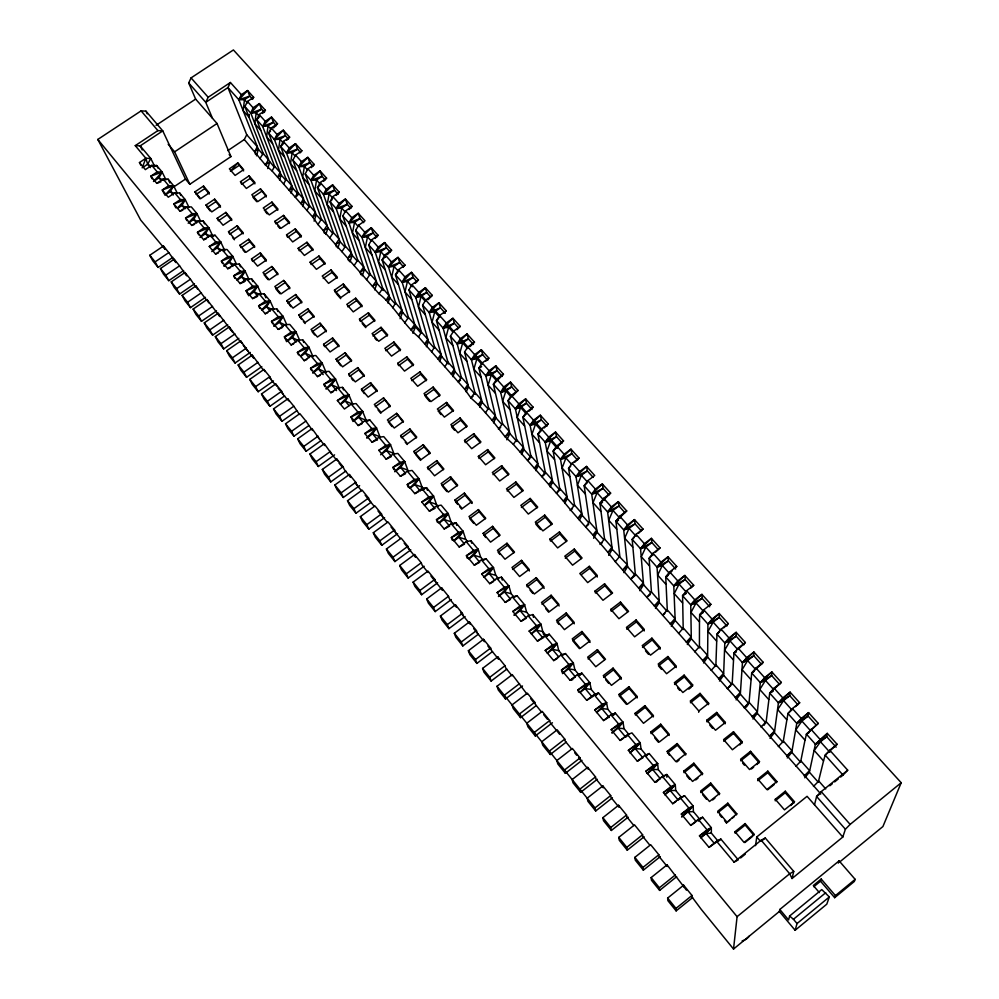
<?xml version="1.0" encoding="UTF-8"?>
<svg xmlns="http://www.w3.org/2000/svg" width="999" height="999" viewBox="0 0 999 999"><rect width="100%" height="100%" fill="white"/><g stroke="black" fill="none" stroke-linecap="round" stroke-linejoin="round"><path stroke-width="1.5" d="M767.781 772.726L767.806 771.141L757.841 779.12L757.854 780.681L767.781 772.726L776.485 782.704L776.872 781.555L767.806 771.141M728.283 623.588L721.116 629.158L716.957 634.153L715.846 666.433L707.604 657.117L707.929 624.075L712.05 619.068L719.205 613.523L728.283 623.588L723.751 627.822M699.475 621.915L699.662 614.822L703.746 609.815L710.876 604.295L701.922 594.368L694.804 599.85L690.746 604.87L691.296 638.686L699.425 647.876L699.475 621.915L691.008 612.424L696.003 603.009L702.072 598.326L701.922 594.368L690.746 604.87L682.579 595.741L686.6 590.721L693.706 585.264L684.864 575.449L677.784 580.894L673.788 585.913L675.187 620.466L683.216 629.545L682.579 595.741L685.926 592.594M775.299 799.275L775.249 800.786L785.239 792.756L785.301 791.22L775.299 799.275L784.465 809.864L794.492 801.76L785.301 791.22M644.942 705.656L653.371 715.571L653.334 716.882L645.242 707.367L644.942 705.656L635.089 713.336L635.414 715.034L645.242 707.367M660.202 647.664L660.139 649.125L652.185 639.984L651.897 638.136L642.22 645.604L650.499 655.157L660.202 647.664L651.897 638.136M730.769 685.639L727.235 688.648L732.205 683.241L733.94 653.146L738.161 648.164L745.366 642.532L736.163 632.342L728.983 637.936L724.799 642.931L723.613 675.212L731.942 684.64M747.589 704.67L744.043 707.717L749.075 702.297L751.698 672.989L755.993 668.019L763.224 662.349L753.908 652.01L746.69 657.667L742.444 662.637L740.334 694.118L736.088 699.899M692.632 684.877L692.482 686.263L684.327 676.897L684.128 675.112L674.362 682.717L682.854 692.519L692.632 684.877L684.128 675.112M677.147 743.556L685.789 753.733L685.651 754.944L677.372 745.192L677.147 743.556L667.207 751.385L669.293 755.169M692.594 897.577L676.136 910.888L667.856 900.611L667.644 898.076L683.628 885.189L691.995 895.466L692.02 897.002L701.236 909.34L733.528 949.05L737.087 916.682L789.685 873.75L793.743 871.415L765.284 838.011L761.163 840.209L734.04 862.137L716.595 841.258L709.003 847.364L699.462 835.888L707.042 829.819L711.325 827.671L702.584 817.232L698.276 819.342L690.721 825.386L681.318 814.073L688.86 808.066L693.169 806.006L684.552 795.716L680.219 797.726L672.689 803.708L663.411 792.557L670.916 786.6L675.274 784.64L666.77 774.487L662.399 776.41L654.907 782.329L645.766 771.328L653.234 765.434L657.617 763.561L649.225 753.546L644.83 755.381L637.374 761.238L628.346 750.386L635.789 744.567L640.197 742.769L641.033 749.013L646.765 755.856M752.934 718.993L757.267 713.261L760.314 682.617L764.635 677.659L771.877 671.94L781.33 682.417L774.063 688.161L769.705 693.106L766.171 721.615L764.135 725.212M249.325 114.41L249.001 117.17L263.174 153.309L274.463 167.47M698.663 712.287L698.825 710.976L708.653 703.259L700.037 693.368L690.234 701.048L698.825 710.976M755.569 845.654L756.743 836.975L807.067 796.315L842.794 837.037L792.032 878.521L789.685 873.75L761.163 840.209M708.653 703.259L708.453 704.595L700.199 695.117L700.037 693.368M799.675 702.759L792.382 708.566L787.949 713.498L783.079 742.432L774.412 732.642L778.433 702.859L782.829 697.914L790.097 692.145L799.675 702.759L795.404 706.668M693.806 763.174L702.559 773.476L702.384 774.65L693.993 764.759L693.806 763.174L683.828 771.078L684.028 772.652L693.993 764.759M716.658 712.437L725.374 722.452L725.137 723.751L716.77 714.148L716.658 712.437L706.817 720.192L706.955 721.877L716.77 714.148M805.007 740.159L800.561 762.2L791.782 752.284L796.79 723.388L801.26 718.456L808.566 712.624L818.268 723.388L806.443 734.165L805.007 740.159L795.841 729.894L801.885 721.041L808.116 716.071L808.566 712.624L796.79 723.388L787.949 713.498L792.207 709.602M719.555 793.481L719.33 794.605L710.826 784.59L710.689 783.041L700.661 791.033L709.502 801.498L719.555 793.481L710.689 783.041M733.528 949.05L779.357 911.463L779.807 909.477L839.098 860.863L855.156 879.345L854.295 881.493L834.664 897.676L820.529 881.193L821.203 879.033L835.426 895.604L834.664 897.676M739.834 744.892L742.319 741.895L733.491 731.755L723.601 739.585L732.417 749.762L742.319 741.895M823.526 760.913L818.268 782.217L809.39 772.177L815.409 744.193L827.297 733.391L837.125 744.305L825.186 755.132L823.526 760.913L814.235 750.499L820.466 741.758L826.722 736.738L827.297 733.391L815.409 744.193L806.443 734.165L818.268 723.388M724.525 820.629L726.435 822.901L736.775 813.748L727.796 803.171L717.719 811.238L726.685 821.852M792.032 878.521L793.743 871.415M814.51 804.794L816.595 796.49L821.203 791.633L847.701 770.192L829.769 750.224L837.125 744.305M779.357 911.463L795.117 930.281L826.785 904.17L829.332 896.952L821.765 889.585L789.61 916.008L788.586 919.954L779.807 909.477M736.775 813.748L736.488 814.809L727.884 804.67L727.796 803.171M756.942 764.56L759.49 761.6L750.536 751.323L740.609 759.228L749.537 769.542L759.49 761.6M795.117 930.281L797.04 923.551L829.332 896.952M256.481 155.794L258.379 149.288L238.848 99.775L227.947 87.587L230.407 82.492L241.346 94.68L238.848 99.775L244.468 99.663L249.775 96.116L247.577 90.534L241.346 94.68M267.757 168.594L269.705 162.088L265.322 164.847L244.33 139.523L246.728 134.728L227.947 87.587L205.744 102.335L212.487 118.319M279.558 180.232L281.156 175.037L262.662 126.398L256.718 119.755L259.153 114.523L265.422 110.327L259.365 103.596L253.109 107.78L250.811 113.149L268.631 159.49L265.322 164.847L272.115 170.991L312.637 216.933L317.957 224.538L379.033 293.793C394.617 305.956 403.259 324.488 418.519 336.925L464.722 389.285L470.879 397.939L478.346 404.72L492.12 420.329L505.132 436.788L513.361 444.393L563.436 501.148C579.895 521.953 599.238 540.571 615.284 561.7L820.816 793.968M291.084 193.294L292.719 188.112L274.413 139.523L268.644 133.079L271.228 127.972L277.522 123.739L271.516 117.083L265.235 121.291L262.662 126.398L268.032 125.936L273.389 122.328L271.516 117.083L262.662 126.398L273.389 122.328L276.386 125.649M302.734 206.506L304.408 201.323L286.526 153.059L280.694 146.541L283.316 141.446L289.635 137.175L283.316 130.17L277.01 134.415L274.413 139.523L280.02 139.286L285.389 135.664L283.316 130.17L274.413 139.523L285.389 135.664L288.424 139.023M314.086 221.141L316.221 214.685L298.776 166.758L292.882 160.165L295.542 155.057L301.885 150.762L295.504 143.681L289.173 147.964L286.526 153.059L292.133 152.785L297.527 149.126L295.504 143.681L286.526 153.059L297.527 149.126L300.587 152.522M842.794 837.037L845.404 829.232L850.137 824.4L901.198 782.729L233.416 49.95L191.071 77.897L188.699 82.967L195.629 99.088L217.033 123.501L230.944 156.593L189.835 184.266L185.452 179.083L162.762 130.881L145.979 111.176L141.109 110.864L97.802 139.448L140.647 220.005L165.185 249.388L163.424 246.029L149.788 255.269L152.797 260.826L158.104 267.407L172.889 257.342M325.786 234.415L327.984 227.972L310.964 180.382L305.207 173.938L307.904 168.831L314.273 164.498L307.817 157.33L301.461 161.651L298.776 166.758L304.37 166.446L309.79 162.75L307.817 157.33L298.776 166.758L309.79 162.75L312.887 166.184M838.323 863.099L839.098 860.863M337.799 248.052L340.047 241.608L323.489 194.38L317.47 187.637L320.204 182.53L326.598 178.159L320.067 170.916L313.686 175.275L310.964 180.382L316.558 180.02L322.003 176.311L320.067 170.916L310.964 180.382L322.003 176.311L325.125 179.783M349.937 261.825L352.247 255.394L336.163 208.541L330.057 201.723L332.842 196.616L339.26 192.208L332.655 184.89L326.248 189.273L323.489 194.38L329.083 193.981L334.54 190.235L332.655 184.89L323.489 194.38L334.54 190.235L338.162 194.243M362.225 275.761L364.573 269.343L348.976 222.852L342.807 215.959L345.629 210.851L352.073 206.406L345.392 199.001L338.961 203.434L336.163 208.541L341.745 208.092L347.227 204.32L345.392 199.001L336.163 208.541L347.227 204.32L350.886 208.379M374.625 289.835L377.048 283.429L361.925 237.337L355.694 230.369L358.554 225.262L365.022 220.779L358.266 213.287L351.81 217.745L348.976 222.852L354.545 222.365L360.052 218.556L358.266 213.287L348.976 222.852L360.052 218.556L363.748 222.665M142.183 167.869L145.842 158.292L135.265 145.642L157.904 130.619L162.762 130.881L140.197 145.866L135.265 145.642M387.874 303.022L389.847 297.902L375.249 252.223L368.731 244.942L371.628 239.822L378.134 235.302L371.303 227.735L364.81 232.23L361.925 237.337L367.495 236.8L373.027 232.967L371.303 227.735L361.925 237.337L373.027 232.967L376.773 237.113M400.062 318.693L402.597 312.312L388.511 267.045L382.118 259.902L385.065 254.795L391.596 250.237L384.69 242.57L378.171 247.115L375.249 252.223L380.806 251.636L386.363 247.764L384.69 242.57L375.249 252.223L386.363 247.764L390.147 251.973M790.709 805.556L794.492 801.76M412.887 333.241L415.484 326.885L402.185 282.342L395.467 274.825L398.451 269.705L405.007 265.11L398.014 257.355L391.471 261.938L388.511 267.045L394.056 266.421L399.637 262.512L398.014 257.355L388.511 267.045L399.637 262.512L403.459 266.758M426.398 346.69L428.509 341.608L415.771 297.515L408.953 289.91L411.863 284.64L418.444 280.007L411.501 272.315L404.932 276.923L402.185 282.342L407.467 281.356L413.062 277.422L411.501 272.315L402.185 282.342L413.062 277.422L416.933 281.718M901.198 782.729L882.916 826.535L839.522 862.112M439.523 361.576L441.683 356.506L429.233 312.562L422.614 305.17L425.699 300.062L432.305 295.392L425.424 287.749L418.831 292.407L415.771 297.515L421.029 296.478L426.648 292.507L425.424 287.749L415.771 297.515L426.648 292.507L430.569 296.853M452.797 376.623L455.02 371.578L443.119 328.097L436.438 320.617L439.56 315.509L446.203 310.789L438.961 302.759L432.33 307.455L429.233 312.562L434.752 311.775L440.397 307.779L438.961 302.759L429.233 312.562L440.397 307.779L445.354 313.274M466.221 391.845L468.494 386.813L457.18 343.806L450.412 336.238L453.596 331.131L460.252 326.386L452.922 318.256L446.278 322.989L443.119 328.097L448.638 327.26L454.308 323.214L452.922 318.256L443.119 328.097L454.308 323.214L458.316 327.672M479.807 407.242L482.13 402.222L471.416 359.715L464.56 352.06L467.794 346.953L474.488 342.158L467.07 333.928L460.389 338.698L457.18 343.806L462.687 342.919L468.381 338.848L467.07 333.928L457.18 343.806L468.381 338.848L473.451 344.48M493.543 422.814L495.916 417.819L485.814 375.811L478.883 368.057L482.155 362.962L488.886 358.117L481.368 349.8L474.662 354.608L471.416 359.715L476.91 358.778L482.629 354.657L481.368 349.8L471.416 359.715L482.629 354.657L487.762 360.364M230.407 82.492L208.167 97.253L205.744 102.335L188.699 82.967M506.83 439.81L509.865 433.578L500.686 392.432L493.381 384.253L496.703 379.158L503.459 374.275L495.854 365.846L489.123 370.716L485.814 375.811L491.296 374.812L497.04 370.666L495.854 365.846L485.814 375.811L497.04 370.666L502.235 376.436M247.39 102.909L244.468 99.663L243.194 110.664L249.001 117.17L244.93 106.568L247.452 101.473L253.684 97.315L247.577 90.534L238.848 99.775L249.775 96.116L252.71 99.363M521.49 454.495L523.976 449.538L515.447 408.928L508.041 400.649L511.276 395.392L518.056 390.472L510.514 382.105L503.746 387.013L500.686 392.432L505.869 391.046L511.625 386.863L510.514 382.105L500.686 392.432L511.625 386.863L516.233 391.97M255.482 154.271L254.87 151.448L257.28 146.666L246.728 134.728M535.714 470.616L538.261 465.671L530.082 425.287L522.889 417.257L526.323 412.162L533.129 407.192L525.649 398.888L518.856 403.833L515.447 408.928L520.604 407.48L526.398 403.259L525.649 398.888L515.447 408.928L526.398 403.259L531.98 409.465M272.115 170.991L274.575 166.209L256.718 119.755L259.628 116.608M283.604 184.016L286.114 179.233L268.644 133.079L270.617 130.994M550.099 486.938L552.697 482.005L545.204 442.195L537.924 434.053L541.408 428.971L548.251 423.951L540.359 415.209L533.541 420.204L530.082 425.287L535.526 424.125L541.346 419.855L540.359 415.209L530.082 425.287L541.346 419.855L547.002 426.136M283.679 143.419L280.694 146.541L297.764 192.395L295.217 197.19L297.44 195.529M306.968 210.489L309.54 205.694L292.882 160.165M564.66 503.434L567.32 498.526L560.514 459.303L553.146 451.061L556.693 445.991L563.548 440.921L555.569 432.067L548.726 437.112L545.204 442.195L550.636 440.959L556.48 436.663L555.569 432.067L545.204 442.195L556.48 436.663L562.2 443.019M143.282 167.145L147.64 164.236L150.774 158.479L140.197 145.866L142.245 149.975M579.395 520.129L582.105 515.247L576.023 476.635L568.556 468.294L572.152 463.211L579.045 458.104L570.966 449.15L564.085 454.233L560.514 459.303L565.933 458.017L571.79 453.671L570.966 449.15L560.514 459.303L571.79 453.671L577.597 460.114M593.606 538.249L597.077 532.167L591.72 494.18L584.165 485.726L587.812 480.656L594.73 475.499L586.55 466.433L579.645 471.565L576.023 476.635L581.418 475.274L587.312 470.891L586.55 466.433L576.023 476.635L587.312 470.891L593.181 477.41M608.678 555.344L612.225 549.3L607.617 511.95L599.962 503.384L603.671 498.326L610.626 493.119L602.335 483.928L595.404 489.11L591.72 494.18L597.102 492.757L603.009 488.336L602.335 483.928L591.72 494.18L603.009 488.336L608.953 494.93M392.769 307.742L395.616 302.947L382.118 259.902L385.277 256.681M623.925 572.652L627.559 566.633L623.713 529.945L615.958 521.278L619.73 516.221L626.71 510.964L618.319 501.66L611.351 506.893L607.617 511.95L612.974 510.452L618.918 505.993L618.319 501.66L607.617 511.95L618.918 505.993L624.937 512.674M418.519 336.925L421.441 332.13L408.953 289.91M259.877 158.679L263.174 153.309M431.618 351.76L434.577 346.978L422.614 305.17M639.847 590.709L643.556 584.715L640.534 548.726L632.167 539.385L636.001 534.34L643.006 529.045L634.515 519.617L627.509 524.887L623.713 529.945L629.058 528.384L635.027 523.876L634.515 519.617L623.713 529.945L635.027 523.876L641.121 530.644M444.855 366.758L447.864 361.975L436.438 320.617L438.598 318.431M450.412 336.238L461.288 377.16L458.241 381.943L460.576 380.095M655.481 608.441L659.278 602.484L657.055 567.195L649.1 558.304L652.984 553.271L660.027 547.914L651.423 538.361L644.392 543.693L640.534 548.726L645.854 547.102L651.835 542.544L651.423 538.361L640.534 548.726L651.835 542.544L658.016 549.413M317.957 224.538L321.441 219.143L305.207 173.938M324.425 233.267L323.514 230.831L327.01 225.437L321.441 219.143M329.757 237.924L333.279 232.517L317.47 187.637L320.504 184.478M336.451 246.915L335.564 244.493L339.098 239.098L333.279 232.517M671.303 626.398L675.187 620.466L670.217 624L674.962 618.568L667.282 609.889L665.734 576.898L669.692 571.878L676.76 566.47L668.031 556.793L660.976 562.175L657.055 567.195L662.349 565.496L668.368 560.901L668.031 556.793L657.055 567.195L668.368 560.901L675.674 569.005M341.883 251.661L345.429 246.254L330.057 201.723L332.105 199.613M485.489 412.812L488.623 408.042L478.883 368.057L480.881 366.071M348.614 260.714L347.739 258.304L351.323 252.909L345.429 246.254M354.121 265.547L357.729 260.14L342.807 215.959M360.901 274.65L360.052 272.265L363.673 266.858L357.729 260.14M366.508 279.595L370.154 274.188L355.694 230.369M687.324 644.567L691.296 638.686L686.313 642.245L691.121 636.813L683.341 628.034L678.558 633.453M513.361 444.393L516.595 439.635L508.041 400.649L510.052 398.613M379.033 293.793L382.717 288.374L368.731 244.942M525.961 414.235L522.889 417.257L530.819 455.706L527.534 460.464L529.907 458.541M703.546 662.974L707.604 657.117L702.597 660.714L707.467 655.294L699.6 646.39L694.755 651.823M404.682 322.889L408.454 317.457L395.467 274.825L397.59 272.665M414.672 324.488L410.876 329.907L415.484 326.885L421.054 333.179M541.021 431.019L537.924 434.053L545.217 471.978L541.883 476.723L544.268 474.787M746.315 707.117L747.951 704.807M719.467 681.031L723.613 675.212L718.581 678.833L723.513 673.413L716.058 664.984L711.151 670.416M587.337 482.667L584.165 485.726L589.447 521.94L585.963 526.673L588.673 524.438M464.56 352.06L474.887 392.507L470.879 397.939L473.089 396.216M503.459 374.275L493.381 384.253L502.522 423.738L498.426 429.183L500.649 427.435M769.979 738.336L774.412 732.642L769.317 736.375L774.45 730.968L766.171 721.615L761.063 727.022M570.654 466.246L568.556 468.294L574.525 505.082L570.154 510.526L572.427 508.691M787.262 757.941L791.782 752.284L786.663 756.043L791.87 750.649L783.478 741.171L778.308 746.565M610.626 493.119L599.962 503.384L604.545 538.998L600.062 544.443L602.347 542.569M804.757 777.784L809.39 772.177L804.245 775.973L809.515 770.591L801.023 760.988L795.778 766.37M615.284 561.7L619.817 556.256L615.958 521.278L626.71 510.964M634.34 537.325L632.167 539.385L635.289 573.738L630.694 579.17L635.302 575.374L627.559 566.633L622.652 570.067L627.222 564.622L612.225 549.3L608.291 551.985L611.85 547.252L604.545 538.998M652.372 555.182L649.1 558.304L651.435 591.97L646.778 597.414L650.237 594.53M667.282 609.889L662.574 615.322L664.884 613.386M579.882 675.361L581.893 673.164L589.847 682.654L591.233 689.447L595.816 694.929M262.525 113.461L265.422 110.327M177.46 208.092L185.252 199.638L179.658 192.969L174.738 192.869L168.282 197.215L162.275 189.985L168.706 185.664L173.639 185.764L177.422 193.506M212.75 250.524L220.717 241.97L215.122 235.289L210.215 235.327L203.684 239.772L197.465 232.292L203.983 227.859L208.891 227.859L213.087 236.688M237.075 279.77L245.155 271.154L239.236 264.086L234.353 264.211L227.76 268.731L221.403 261.076L227.972 256.568L232.867 256.481L236.326 263.923M829.769 750.224L825.186 755.132L843.044 775.087L840.646 777.035M248.439 295.729L257.58 285.989L251.598 278.846L246.728 279.008L240.11 283.566L233.666 275.824L240.272 271.291L245.155 271.154L249.038 279.595M261.963 309.69L270.167 301.011L264.111 293.781L259.24 293.981L252.597 298.589L246.079 290.759L252.71 286.176L257.58 285.989L261.388 294.355M251.748 99.363L253.684 97.315M613.311 715.321L615.372 713.136L623.014 722.252L624.05 728.683L628.746 734.315M273.576 127.884L277.522 123.739M843.044 775.087L847.701 770.192M286.651 140.297L289.635 137.175M300.612 356.144L308.991 347.352L302.709 339.872L297.877 340.222L291.146 344.942L284.403 336.825L291.109 332.13L295.966 331.805L299.5 339.922M299.887 152.847L301.885 150.762M415.284 283.304L418.444 280.007M311.251 167.645L314.273 164.498M323.551 181.319L326.598 178.159M340.434 404.033L349.001 395.129L342.507 387.375L337.699 387.874L330.881 392.719L323.888 384.315L330.694 379.483L335.502 379.021L339.31 388.186L331.73 384.865L325.936 388.986L335.502 379.021L329.083 371.353L324.263 371.79L317.47 376.598L310.564 368.294L317.345 363.511L322.165 363.099L326.086 372.365L318.444 368.943L312.675 373.027L322.165 363.099L315.821 355.519L310.989 355.919L304.233 360.676L297.402 352.472L304.146 347.727L308.991 347.352L313.012 356.73M336.201 195.379L339.26 192.208M348.988 209.59L352.073 206.406M381.606 453.771L390.484 444.655L383.741 436.613L378.983 437.275L372.078 442.245L364.822 433.529L371.715 428.571L376.486 427.947L379.945 436.775L372.577 433.816L366.695 438.037L376.486 427.947L369.83 419.992L365.047 420.604L358.179 425.537L351.011 416.92L357.879 412.013L362.662 411.438L366.233 420.379L358.803 417.307L352.947 421.491L362.662 411.438L356.081 403.584L351.298 404.133L344.443 409.028L337.375 400.524L344.205 395.654L349.001 395.129L352.697 404.183L345.179 400.986L340.522 404.308M375 238.524L378.134 235.302M387.387 254.533L391.596 250.237M409.977 487.887L418.993 478.696L412.088 470.442L407.355 471.216L400.387 476.286L392.957 467.357L399.912 462.312L404.657 461.563L407.854 470.154L400.636 467.445L394.705 471.74L404.657 461.563L397.827 453.421L393.082 454.145L386.138 459.165L378.808 450.337L385.726 445.342L390.484 444.655L393.818 453.359L386.513 450.524L380.619 454.782M402.884 267.27L405.007 265.11M513.049 395.567L518.056 390.472M424.425 505.257L433.516 496.028L426.523 487.674L421.803 488.511L414.81 493.631L407.28 484.577L414.273 479.495L418.993 478.696L422.077 487.15L423.863 489.298M813.473 786.438L818.78 781.056L825.748 788.923M427.997 299.737L432.305 295.392M439.048 522.852L448.226 513.586L441.146 505.132L436.438 506.018L429.408 511.188L421.79 502.022L428.808 496.89L433.516 496.028L436.463 504.358L438.274 506.53M444.031 312.974L446.203 310.789M453.871 540.671L463.111 531.356L455.944 522.789L451.261 523.751L444.193 528.958L436.488 519.692L443.531 514.51L448.226 513.586L451.024 521.778L452.859 523.976M456.98 329.67L460.252 326.386M468.868 558.703L478.184 549.35L470.929 540.684L466.258 541.708L459.165 546.965L451.361 537.574L458.441 532.342L463.111 531.356L465.771 539.41L467.632 541.645M484.065 576.972L493.456 567.582L486.101 558.803L481.456 559.89L474.338 565.197L466.421 555.694L473.526 550.412L478.184 549.35L480.706 557.28L482.592 559.527M470.079 346.553L474.488 342.158M499.45 595.479L508.928 586.051L501.473 577.16L496.853 578.309L489.697 583.666L481.68 574.038L488.823 568.706L493.456 567.582L495.829 575.362L498.688 578.783M485.876 361.101L488.886 358.117M531.318 633.791L540.958 624.288L532.817 614.572L528.234 615.871L521.016 621.328L512.799 611.45L520.004 606.006L524.587 604.757L526.648 612.225L529.595 615.734M529.033 411.213L533.129 407.192M547.327 653.034L557.042 643.493L549.288 634.24L544.73 635.614L537.474 641.133L529.145 631.106L536.388 625.611L540.958 624.288L543.556 634.527M544.118 427.997L548.251 423.951M563.548 440.921L553.146 451.061L559.989 490.247L552.697 482.005L548.838 484.602L552.185 479.845L545.217 471.978M579.969 692.295L589.847 682.654L585.352 684.215L578.021 689.872L578.583 692.195M574.85 462.175L579.045 458.104M596.615 712.312L606.58 702.634L598.526 693.019L594.043 694.605L586.688 700.299L578.021 689.872L589.847 682.654L585.127 688.536L579.907 692.557M629.957 752.622L640.197 742.769L631.93 732.891L627.497 734.64L620.079 740.446L611.176 729.732L618.581 723.963L623.014 722.252L618.156 728.121L611.85 733.041L623.014 722.252L611.176 729.732M647.277 773.451L657.617 763.561L658.266 769.605L664.06 776.535M638.673 533.179L643.006 529.045M655.656 552.072L660.027 547.914M664.847 794.567L675.274 784.64L675.711 790.484L681.593 797.514M691.683 586.8L685.114 579.495L673.788 585.913L684.864 575.449L685.114 579.495L679.07 584.128L673.788 585.913L665.734 576.898L672.352 570.641M674.55 568.556L676.76 566.47M690.371 588.399L693.706 585.264M726.972 625.973L719.255 617.407L707.929 624.075L719.205 613.523L719.255 617.407L713.161 622.14L707.929 624.075L699.662 614.822L704.145 610.614M708.641 606.405L710.876 604.295M719.218 632.042L716.957 634.153L724.799 642.931L730.007 640.921L736.126 636.138L736.163 632.342L724.799 642.931L736.126 636.138L743.943 644.817M761.688 664.522L753.77 655.731L742.444 662.637L753.908 652.01L753.77 655.731L747.614 660.551L742.444 662.637L733.94 653.146L736.226 651.023M739.66 647.839L745.366 642.532M779.657 684.477L771.64 675.574L760.314 682.617L771.877 671.94L771.64 675.574L765.471 680.444L760.314 682.617L751.698 672.989L763.224 662.349M547.077 636.288L549.288 634.24L546.665 635.776M781.33 682.417L769.705 693.106L778.433 702.859L783.553 700.599L789.759 695.691L790.097 692.145L778.433 702.859L789.759 695.691L797.889 704.72M596.253 695.079L598.526 693.019L595.891 694.63M613.086 715.209L615.372 713.136L610.926 714.809L603.533 720.554L594.742 709.977L602.11 704.27L606.58 702.634L607.792 709.253L612.437 714.809M698.214 821.078L701.485 818.193M718.656 840.983L720.853 839.06L738.273 859.852L734.04 862.137M789.61 916.008L793.443 919.28L825.723 892.731M835.426 895.604L855.156 879.345M558.791 491.221L556.406 493.181L559.79 488.436L566.833 496.403L563.436 501.148L567.32 498.526L573.776 505.819M821.203 879.033L813.311 885.514L819.38 892.619M813.798 886.712L820.529 881.193M676.136 910.888L675.973 908.416L691.995 895.466M740.621 857.954L745.316 854.157M761.762 840.858L765.284 838.011M820.204 793.568L816.595 796.49L845.404 829.232M829.819 785.788L832.229 783.84M834.627 781.905L838.236 778.983M735.002 831.705L745.117 823.576L754.22 834.277L744.08 842.469L735.002 831.705L735.077 833.141M736.201 832.242L745.154 825.024L745.117 823.576M744.904 842.544L752.759 836.2M676.648 876.697L659.64 890.396L651.46 880.256L651.136 877.584L667.057 864.822L686.463 890.171M776.872 781.555L766.882 789.572L757.841 779.12M726.435 822.901L729.782 820.204M732.017 818.406L734.253 816.608M767.632 789.809L774.262 784.477M659.64 890.396L659.365 887.799L675.312 874.974M643.344 870.166L642.969 867.444L658.841 854.744L650.686 844.717L634.852 857.367L635.277 860.139L643.344 870.166L660.289 856.605M717.844 812.711L727.884 804.67M712.649 799.937L714.872 798.151M751.435 768.955L753.633 767.195M702.559 773.476L692.557 781.418L683.828 771.078M695.729 779.932L697.951 778.171M627.26 850.186L626.773 847.352L642.582 834.764L634.54 824.874L618.756 837.387L619.293 840.296L627.26 850.186L644.143 836.75M700.823 792.557L710.826 784.59M740.671 760.826L750.561 752.946L750.536 751.323M611.376 830.456L610.789 827.497L626.535 815.034L618.581 805.269L602.872 817.669L603.508 820.679L611.376 830.456L628.184 817.145M723.701 741.221L733.553 733.416L733.491 731.755M664.859 794.717L670.192 790.496L675.274 784.64L663.411 792.557M685.789 753.733L675.824 761.6L667.207 751.385M725.374 722.452L715.521 730.244L706.817 720.192M676.822 761.925L679.033 760.177M595.691 810.976L595.004 807.904L610.676 795.554L602.822 785.913L587.187 798.201L587.924 801.323L595.691 810.976L612.424 797.789M667.457 752.996L677.372 745.192M647.302 773.601L652.609 769.417L657.617 763.561L645.766 771.328M650.786 731.942L660.689 724.188L669.218 734.228L659.303 742.02L650.786 731.942L651.086 733.603L660.951 725.861L660.689 724.188M580.669 792.319L573.001 782.779L572.165 779.557L587.737 767.382L595.504 776.91L579.895 789.148L580.669 792.319L597.34 779.245M690.421 702.772L700.199 695.117M629.982 752.771L635.264 748.626L640.197 742.769L628.346 750.386M653.371 715.571L643.493 723.288L635.089 713.336M688.835 689.123L691.271 687.212M565.372 773.301L557.779 763.885L556.855 760.551L572.365 748.488L580.032 757.904L564.485 770.029L565.372 773.301L581.967 760.351M674.587 684.477L684.327 676.897M626.41 704.357L619.455 696.103L619.08 694.38L628.895 686.763L637.212 696.553L637.212 697.901L629.245 688.511L628.895 686.763M667.906 656.505L658.191 664.048L666.583 673.726L676.323 666.158L667.906 656.505L668.156 658.329L676.211 667.582M596.553 712.574L601.785 708.503L606.58 702.634L594.742 709.977M619.455 696.103L629.245 688.511M668.156 658.329L658.466 665.846L661.475 669.33M550.249 754.52L542.757 745.217L541.733 741.782L557.18 729.819L564.747 739.123L549.275 751.136L550.249 754.52L566.208 742.132M637.212 696.553L627.372 704.208L619.08 694.38M621.266 677.784L611.463 685.351L603.271 675.649L613.049 668.106L621.266 677.784L621.316 679.17L613.436 669.892L613.049 668.106M603.683 677.422L613.436 669.892M642.532 647.439L652.185 639.984M535.302 735.963L527.909 726.773L526.798 723.239L542.182 711.388L549.662 720.579L534.24 732.479L535.302 735.963L552.422 722.739M597.39 649.687L587.662 657.155L595.754 666.745L605.506 659.24L597.39 649.687L597.814 651.51L604.62 659.527M636.088 619.979L626.448 627.384L634.627 636.825L644.28 629.395L636.088 619.979L636.413 621.878L644.268 630.906M588.111 658.965L597.814 651.51M626.798 629.258L636.413 621.878M520.554 717.632L513.236 708.553L512.037 704.919L527.36 693.181L534.74 702.26L519.393 714.048L520.554 717.632L536.376 705.469M579.27 674.75L581.893 673.164L577.385 674.687L570.067 680.307L561.513 670.017L568.818 664.422L573.339 662.949L574.9 669.917L579.42 675.324M562.337 654.894L558.766 650.624L557.042 643.493L552.497 644.892L545.217 650.436L553.671 660.589L560.951 655.019L565.484 653.571L573.339 662.949L568.668 668.818L562.449 673.601L573.339 662.949L561.513 670.017L562.137 672.402M527.047 694.205L512.262 674.637L497.015 686.263L498.301 689.997L505.519 698.963L522.502 685.976M547.477 653.159L552.435 649.375L557.042 643.493L545.217 650.436M581.93 631.48L572.24 638.885L580.232 648.363L589.947 640.921L581.93 631.48L582.392 633.341L590.084 642.394M610.864 609.39L620.466 602.06L628.571 611.351L618.943 618.718L610.864 609.39L611.251 611.301L620.829 603.983L620.466 602.06M582.392 633.341L572.727 640.734L579.432 648.676M519.567 683.603L504.27 695.279L505.519 698.963M566.196 612.961L556.543 620.292L564.435 629.645L574.113 622.277L566.196 612.961L566.695 614.86L574.288 623.788M595.004 591.071L604.57 583.803L612.562 592.981L602.984 600.287L595.004 591.071L595.429 593.006L604.957 585.764L604.57 583.803M566.695 614.86L557.067 622.165L558.965 624.412M491.121 681.068L489.785 677.297L505.007 665.721L497.802 656.867L482.604 668.393L483.978 672.215L491.121 681.068L506.818 669.13M476.885 663.398L475.474 659.527L490.634 648.064L483.504 639.298L468.381 650.724L469.83 654.632L476.885 663.398L492.519 651.548M531.48 633.915L536.413 630.169L540.958 624.288L529.145 631.106M477.26 633.016L476.423 630.606L469.38 621.952L454.32 633.279L455.856 637.262L462.824 645.928L478.396 634.19M551.123 595.217L541.508 602.484L549.3 611.713L558.941 604.42L551.123 595.217L551.648 597.14L559.153 605.968M589.323 566.321L579.807 573.513L587.687 582.617L597.227 575.387L589.323 566.321L589.76 568.319L597.34 577.01M542.07 604.395L551.648 597.14M581.455 574.6L589.76 568.319M526.648 584.877L536.226 577.672L543.943 586.763L534.353 594.005L526.648 584.877L527.247 586.825L536.788 579.632L536.226 577.672M574.275 549.05L564.797 556.181L572.577 565.172L582.08 558.004L574.275 549.05L574.737 551.073L581.293 558.591M514.048 597.14L511.138 593.668L508.928 586.051L504.308 587.237L497.14 592.619L505.257 602.385L512.437 596.965L517.045 595.741L524.587 604.757L520.117 610.639L513.973 615.272L524.587 604.757L512.799 611.45M565.284 558.179L574.737 551.073M462.824 645.928L461.326 641.97L476.423 630.606M521.503 560.352L511.975 567.494L519.58 576.51L529.133 569.33L521.503 560.352L522.102 562.35L529.42 570.966M549.962 539.048L559.403 531.98L567.107 540.821L557.654 547.927L549.962 539.048L550.486 541.083L559.902 534.028L559.403 531.98M512.599 569.467L522.102 562.35M448.926 628.658L447.352 624.625L462.387 613.349L455.419 604.795L440.422 616.021L442.033 620.104L448.926 628.658L465.072 616.533M498.401 596.528L504.507 591.932L508.928 586.051L497.14 592.619M435.189 611.6L433.529 607.479L448.501 596.303L441.633 587.849L426.685 598.975L428.371 603.134L435.189 611.6L451.273 599.575M484.24 577.11L489.11 573.463L493.456 567.582L481.68 574.038M469.043 558.841L473.888 555.232L478.184 549.35L466.421 555.694L467.37 558.391M435.776 582.005L434.79 579.445L427.997 571.091L413.111 582.13L414.872 586.363L421.603 594.73L437.624 582.817M506.968 543.231L497.465 550.312L504.994 559.215L514.497 552.11L506.968 543.231L507.592 545.254L513.923 552.709M544.705 515.109L535.302 522.115L542.907 530.894L552.322 523.851L544.705 515.109L545.242 517.195L551.635 524.537M507.592 545.254L498.126 552.322L499.925 554.457M545.242 517.195L535.864 524.188L540.422 529.445M483.141 533.329L492.594 526.323L500.037 535.089L490.571 542.132L483.141 533.329L485.614 537.487M530.182 498.439L520.816 505.382L528.321 514.06L537.712 507.08L530.182 498.439L530.744 500.549L537.062 507.817M483.828 535.364L493.256 528.371L492.594 526.323M521.403 507.48L530.744 500.549M421.603 594.73L419.88 590.521L434.79 579.445M478.396 509.602L485.751 518.269L476.323 525.262L468.981 516.558L478.396 509.602L479.083 511.688L469.705 518.618L473.726 523.389M507.117 490.984L516.421 484.115L515.821 481.968L506.493 488.861L513.923 497.427L523.264 490.509L515.821 481.968M408.179 578.059L406.381 573.776L421.228 562.787L414.51 554.532L399.7 565.471L401.523 569.792L408.179 578.059L424.138 566.233M454.046 540.809L458.878 537.237L463.111 531.356L451.361 537.574L452.347 540.322M439.235 523.001L444.043 519.455L448.226 513.586L436.488 519.692L437.512 522.489M394.917 561.575L393.044 557.217L407.829 546.316L401.186 538.161L386.426 549L388.336 553.396L394.917 561.575L410.801 549.85M471.64 501.66L462.237 508.578L454.982 499.975L464.36 493.094L471.64 501.66L472.065 503.421L465.084 495.204L464.36 493.094M395.691 532.742L394.58 530.044L388.012 521.977L373.314 532.729L375.287 537.2L381.793 545.279L397.614 533.653M501.635 465.696L492.357 472.515L499.687 480.994L508.991 474.138L501.635 465.696L502.272 467.857L508.316 474.8M457.729 504.433L455.731 502.072L465.084 495.204M493.007 474.662L502.272 467.857M450.487 476.76L441.158 483.591L448.326 492.095L457.679 485.227L450.487 476.76L451.248 478.896L457.155 485.864M478.371 456.368L487.612 449.6L494.892 457.942L485.614 464.747L478.371 456.368L479.058 458.541L488.274 451.798L487.612 449.6M441.933 485.714L451.248 478.896M424.612 505.407L429.395 501.91L433.516 496.028L421.79 502.022M381.793 545.279L379.857 540.846L394.58 530.044M427.485 467.395L436.788 460.626L443.893 468.993L434.577 475.799L427.485 467.395L428.296 469.542L437.562 462.787L436.788 460.626M464.547 440.409L473.763 433.691L480.944 441.945L471.715 448.688L464.547 440.409L465.259 442.607L474.45 435.914L473.763 433.691M384.59 517.644L368.818 529.158L362.387 521.178L360.352 516.633L374.987 505.969L381.481 513.948L382.642 516.695M410.164 488.036L414.922 484.565L418.993 478.696L407.28 484.577L408.404 487.462M368.818 529.158L366.82 524.662L381.481 513.948M355.994 513.236L353.921 508.653L368.531 498.039L362.113 490.147L347.527 500.724L349.638 505.332L355.994 513.236L371.116 502.222M343.319 497.477L341.183 492.832L355.731 482.305L349.375 474.5L334.852 484.99L337.025 489.672L343.319 497.477L359.628 485.651M413.973 451.386L423.226 444.68L430.257 452.947L420.979 459.69L413.973 451.386L414.81 453.571L424.038 446.865L423.226 444.68M460.052 417.969L450.886 424.625L457.967 432.804L467.157 426.123L460.052 417.969L460.776 420.217L466.62 426.923M460.776 420.217L451.623 426.86L454.545 430.219M330.769 481.905L328.571 477.185L343.069 466.745L336.788 459.028L322.327 469.43L324.563 474.175L330.769 481.905L345.779 471.078M400.611 435.564L409.84 428.908L416.783 437.087L407.542 443.768L400.611 435.564L401.473 437.774L410.676 431.118L409.84 428.908M446.516 402.435L437.375 409.028L444.38 417.12L453.534 410.489L446.516 402.435L447.265 404.695L453.034 411.326M438.149 411.288L447.265 404.695M331.855 454.258L324.338 443.731L309.927 454.046L312.225 458.853L318.369 466.496L334.565 454.87M396.591 413.324L387.412 419.93L394.255 428.034L403.459 421.403L396.591 413.324L403.109 422.215M433.129 387.063L424.026 393.606L430.944 401.598L440.072 395.03L433.129 387.063L433.903 389.36L439.61 395.916M388.299 422.152L397.465 415.559M424.825 395.879L433.903 389.36M383.504 397.914L374.35 404.458L381.118 412.475L390.297 405.906L383.504 397.914L389.972 406.755M419.88 371.878L410.814 378.359L417.669 386.263L426.748 379.745L419.88 371.878L420.691 374.188L426.336 380.669M375.274 406.705L384.39 400.174M411.65 380.656L420.691 374.188M318.369 466.496L316.109 461.713L330.544 451.361M362.387 391.433L371.478 384.965L370.554 382.667L361.451 389.16L364.223 393.618M406.793 356.843L407.617 359.19L398.613 365.609L397.764 363.286L406.793 356.843L413.586 364.635L404.533 371.104L397.764 363.286M320.991 440.609L306.106 451.261L300.025 443.706L297.677 438.836L312.025 428.596L319.505 439.085M306.106 451.261L303.783 446.416L318.157 436.138M293.981 436.188L291.596 431.281L305.919 421.091L299.837 413.636L285.552 423.776L287.962 428.721L293.981 436.188L308.803 425.624M808.878 732.442L806.443 734.165L808.79 732.766M281.98 421.278L279.533 416.321L293.793 406.206L287.787 398.826L273.551 408.891L276.024 413.886L281.98 421.278L296.74 410.801M348.688 374.051L357.754 367.607L364.398 375.424L355.307 381.893L348.688 374.051L349.65 376.336L358.703 369.917L357.754 367.607M393.856 341.995L384.852 348.376L391.546 356.106L400.562 349.7L393.856 341.995L394.705 344.355L400.224 350.686M385.739 350.724L394.705 344.355M269.917 406.306L267.42 401.286L281.631 391.258L275.687 383.953L261.513 393.943L264.036 399.001L269.917 406.306L284.628 395.916M336.064 359.091L345.105 352.709L351.66 360.439L342.607 366.845L336.064 359.091L340.647 365.671M381.044 327.297L372.09 333.629L378.708 341.283L387.687 334.927L381.044 327.297L381.93 329.682L387.387 335.951M337.05 361.413L346.066 355.032L345.105 352.709M372.989 336.001L381.93 329.682M258.179 391.72L255.632 386.638L269.78 376.698L263.898 369.468L249.775 379.383L252.36 384.49L258.179 391.72L273.489 380.944M300.711 356.443L305.307 353.209L308.991 347.352L297.402 352.472L298.489 354.857M323.576 344.305L332.58 337.974L339.073 345.617L330.057 351.973L323.576 344.305L324.6 346.653L333.579 340.322L332.58 337.974M359.465 319.056L368.394 312.774L374.95 320.304L366.009 326.611L359.465 319.056L360.389 321.441L369.293 315.172L368.394 312.774M320.005 323.177L311.039 329.458L317.445 337.038L326.423 330.731L320.005 323.177L326.298 331.768M355.669 298.177L346.79 304.408L353.259 311.888L362.162 305.632L355.669 298.177L356.606 300.599L361.938 306.73M263.449 370.179L252.235 355.144L238.174 364.972L240.796 370.142L246.566 377.297L261.813 366.596M312.075 331.818L321.029 325.549M347.739 306.818L356.606 300.599M299.9 317.382L308.803 311.164L307.767 308.766L298.838 314.997L301.636 319.43M343.294 283.966L344.243 286.413L335.414 292.582L334.44 290.147L343.294 283.966L349.712 291.346L340.846 297.54L334.44 290.147M248.002 351.186L240.697 340.971L226.686 350.724L229.37 355.944L235.077 363.024L250.262 352.41M287.749 340.859L292.332 337.65L295.966 331.805L289.76 324.413L284.915 324.712L278.209 329.383L271.541 321.366L278.234 316.708L283.092 316.433L286.713 324.638M246.566 377.297L243.956 372.152L258.054 362.287M709.003 847.364L720.853 839.06L716.595 841.258M287.849 303.097L296.715 296.928L295.667 294.518L286.763 300.699L290.846 306.656M323.226 278.496L332.018 272.377L331.044 269.917L322.227 276.049L328.559 283.366L337.4 277.21L331.044 269.917M240.359 341.795L229.283 326.948L215.334 336.626L218.057 341.895L223.701 348.901L238.836 338.361M235.077 363.024L232.417 357.829L246.453 348.039M232.767 332.467L218.169 313.286L204.271 322.889L207.043 328.209L212.625 335.14L227.71 324.687M273.876 309.29L270.167 301.011L265.297 301.236L258.641 305.856L259.79 308.316M262.075 309.99L266.621 306.83L270.167 301.011L258.641 305.856L265.222 313.773L267.794 312.687M223.701 348.901L220.991 343.656L234.977 333.941M265.222 313.773L271.903 309.141L276.76 308.878L283.092 316.433L279.508 322.277L273.801 326.248L283.092 316.433L271.541 321.366L272.677 323.813M699.462 835.888L711.325 827.671L711.35 833.091L717.694 840.671M249.563 294.942L254.096 291.82L257.58 285.989L246.079 290.759L247.852 294.48M212.625 335.14L209.877 329.845L223.801 320.204M283.679 280.419L274.825 286.551L281.019 293.881L289.897 287.724L283.679 280.419L289.735 288.699M310.14 262.088L318.931 256.019L325.212 263.224L316.408 269.33L310.14 262.088L311.164 264.56L319.917 258.491L318.931 256.019M284.765 282.842L275.924 288.973L279.895 293.669M216.521 310.939L201.498 321.316L195.966 314.448L193.144 309.078L206.993 299.55L219.792 316.508L218.169 313.286M237.2 280.07L241.696 276.973L245.155 271.154L233.666 275.824L234.865 278.334M201.498 321.316L198.689 315.971L212.562 306.393M271.84 266.471L263.012 272.552L269.143 279.807L277.984 273.701L271.84 266.471L277.847 274.7M298.189 248.289L306.943 242.257L313.162 249.388L304.395 255.444L298.189 248.289L299.238 250.774L307.954 244.755L306.943 242.257M264.136 275L272.939 268.918M205.444 297.327L190.472 307.63L185.015 300.836L182.13 295.417L195.929 285.964L206.793 300.537M190.472 307.63L187.625 302.235L201.448 292.732M251.511 258.928L260.302 252.884L266.383 260.052L257.567 266.109L251.511 258.928L252.647 261.388L261.426 255.357L260.302 252.884M286.551 234.852L295.267 228.858L301.423 235.926L292.695 241.933L286.551 234.852L287.612 237.35L296.303 231.368L295.267 228.858M690.721 825.386L695.466 822.127M697.839 820.491L702.584 817.232M224.837 250.737L220.717 241.97L215.809 242.02L209.266 246.491L215.559 254.058L222.115 249.575L227.01 249.5L232.867 256.481L229.445 262.287L223.838 266.134L232.867 256.481L221.403 261.076L222.615 263.599M179.57 294.081L176.673 288.636L190.447 279.221L184.977 272.515L171.241 281.893L174.163 287.362L179.57 294.081L194.48 283.866M239.947 245.23L248.701 239.236L254.72 246.316L245.941 252.335L239.947 245.23L241.109 247.702L249.85 241.721L248.701 239.236M274.862 221.341L283.541 215.397L289.623 222.377L280.919 228.346L274.862 221.341L275.936 223.851L284.59 217.919L283.541 215.397M772.14 691.445L769.705 693.106L773.288 691.146M228.509 231.681L237.225 225.737L243.182 232.742L234.44 238.711L228.509 231.681L229.695 234.166L238.386 228.234L237.225 225.737M271.928 202.073L263.286 207.967L269.28 214.91L277.947 208.991L271.928 202.073L273.002 204.62L277.822 210.152M168.781 280.669L165.834 275.187L179.558 265.834L174.151 259.203L160.464 268.519L163.424 274.026L168.781 280.669L183.629 270.542M264.385 210.502L273.002 204.62M211.763 251.586L217.345 247.777L220.717 241.97L209.266 246.491M217.195 218.269L225.874 212.375L231.768 219.305L223.064 225.225L217.195 218.269L218.394 220.779L227.06 214.885L225.874 212.375M260.439 188.898L251.823 194.743L257.767 201.611L266.396 195.729L260.439 188.898L266.308 196.928M158.104 267.407L155.12 261.875L168.781 252.597L163.424 246.029M261.538 191.446L252.947 197.29L256.743 201.686M681.318 814.073L693.169 806.006L693.406 811.638L699.375 818.768M200.662 221.291L197.003 213.674L192.095 213.636L185.602 218.032L186.888 220.617M205.994 205.007L214.648 199.151L220.467 206.006L211.8 211.888L205.994 205.007L209.99 210.826M240.497 181.656L249.076 175.849L254.97 182.617L246.366 188.449L240.497 181.656L241.633 184.216L250.187 178.421L249.076 175.849M207.205 207.53L215.846 201.673L214.648 199.151M188.973 207.33L185.252 199.638L180.332 199.575L173.876 203.933L179.957 211.239L186.438 206.868L191.346 206.918L197.003 213.674L185.602 218.032L191.746 225.424L198.252 221.016L203.159 221.029L208.891 227.859L205.557 233.654L199.987 237.437L208.891 227.859L197.465 232.292L198.726 234.865M194.905 191.87L203.521 186.064L209.291 192.844L200.662 198.676L194.905 191.87L199.825 198.764M196.141 194.405L204.745 188.611L203.521 186.064M238.961 165.522L230.432 171.279L237.824 162.937L243.656 169.63L235.09 175.424L229.383 168.831L237.824 162.937L243.631 170.891M177.585 208.404L182.005 205.419L185.252 199.638L173.876 203.933L175.836 207.842M672.689 803.708L676.248 801.31M678.621 799.712L684.552 795.716M173.826 186.888L185.452 179.083M227.784 150.637L244.33 139.523M751.698 672.989L754.145 671.353M165.984 179.845L162.138 172.053L157.218 171.903L150.799 176.186L156.756 183.341L163.174 179.033L168.107 179.171L173.639 185.764L170.417 191.546L164.922 195.23L173.639 185.764L162.275 189.985L164.261 193.918M152.148 178.833L150.799 176.186L162.138 172.053L153.496 181.481L158.966 177.81L162.138 172.053L156.668 165.522L151.736 165.359L145.342 169.63L139.46 162.55L145.842 158.292L150.774 158.479L154.683 166.321M189.835 184.266L174.625 151.823L217.033 123.501M156.081 125.312L195.629 99.088M659.652 779.195L654.907 782.329L657.492 781.368M662.025 777.622L666.77 774.487L666.857 777.247M360.052 272.265L364.573 269.343L369.905 275.362M637.374 761.238L642.12 758.166M645.666 755.856L649.225 753.546M347.739 258.304L352.247 255.394L357.367 261.189M335.564 244.493L340.047 241.608L345.117 247.34M323.514 230.831L327.984 227.972L332.992 233.641M699.662 614.822L703.321 612.487M620.079 740.446L623.626 738.174M625.998 736.663L628.371 735.152M603.533 720.554L608.791 717.257M612.749 714.784L615.372 713.136M682.579 595.741L686.238 593.456M254.87 151.448L258.379 149.288L263.087 154.608M586.688 700.299L593.269 696.253M665.734 576.898L668.169 575.399M575.324 677.135L570.067 680.307L572.789 679.645M553.671 660.589L557.604 658.254M562.862 655.132L565.484 653.571M537.474 641.133L544.043 637.3M618.406 519.855L615.958 521.278L618.481 520.329M521.016 621.328L526.261 618.331M602.397 501.998L599.962 503.384L602.484 502.485M505.257 602.385L510.489 599.425M514.423 597.215L517.045 595.741M489.697 583.666L493.618 581.505M474.338 565.197L479.57 562.362M483.491 560.227L486.101 558.803M459.165 546.965L464.398 544.18M444.193 528.958L449.413 526.223M453.334 524.163L455.944 522.789L456.755 525.387M429.408 511.188L434.627 508.491M414.81 493.631L418.718 491.645M421.316 490.322L426.523 487.674L427.435 490.359M733.94 653.146L736.363 651.922M400.387 476.286L405.582 473.688M478.883 368.057L481.618 366.708M386.138 459.165L391.333 456.605M378.808 450.337L390.484 444.655L386.513 450.524L390.921 455.794M372.078 442.245L377.26 439.735M364.822 433.529L376.486 427.947L372.577 433.816L377.535 439.76M358.179 425.537L362.063 423.688M367.245 421.228L369.83 419.992M337.375 400.524L349.001 395.129L345.179 400.986L349.063 405.631M330.881 392.719L333.466 391.521M317.47 376.598L320.055 375.437M304.233 360.676L306.805 359.528M291.146 344.942L293.718 343.806M278.209 329.383L282.055 327.722M252.597 298.589L256.905 296.778M240.11 283.566L244.418 281.793M227.76 268.731L230.632 267.57M215.559 254.058L218.419 252.909M203.684 239.772L206.543 238.649M212.263 236.413L215.122 235.289M191.746 225.424L194.605 224.325M179.957 211.239L182.805 210.165M156.756 183.341L161.001 181.781M153.834 166.546L156.668 165.522L157.904 168.057M711.35 833.091L706.093 833.516L700.711 837.824L711.325 827.671L706.093 833.516L714.31 843.356M693.406 811.638L688.024 811.85L681.593 816.982L693.169 806.006L688.024 811.85L696.128 821.565M675.711 790.484L670.192 790.496L678.096 799.949M658.266 769.605L652.609 769.417L660.401 778.758M641.033 749.013L635.264 748.626L642.944 757.841M624.05 728.683L618.156 728.121L625.736 737.212M607.792 709.253L601.785 708.503L609.265 717.482M591.233 689.447L585.127 688.536L591.583 696.278M574.9 669.917L568.668 668.818L575.049 676.46M558.766 650.624L552.435 649.375L558.728 656.905M526.648 612.225L520.117 610.639L526.023 617.719M511.138 593.668L504.507 591.932L510.352 598.925M495.829 575.362L489.11 573.463L494.867 580.369M480.706 557.28L473.888 555.232L479.582 562.05M465.771 539.41L458.878 537.237L464.485 543.968M451.024 521.778L444.043 519.455L449.587 526.111M436.463 504.358L429.395 501.91L434.865 508.466M422.077 487.15L414.922 484.565L420.329 491.046M311.725 356.144L305.307 353.209L309.053 357.692M298.801 340.671L292.332 337.65L296.029 342.083M286.014 325.387L279.508 322.277L283.154 326.648M271.878 309.39L266.621 306.83L270.23 311.164M259.378 294.443L254.096 291.82L257.655 296.091M247.015 279.658L241.696 276.973L245.23 281.194M234.802 265.035L229.445 262.287L232.942 266.471M222.727 250.587L217.345 247.777L219.93 250.874M210.976 236.513L205.557 233.654L208.541 237.225M197.802 221.653L193.706 219.455L188.174 223.214L197.003 213.674L193.706 219.455L196.666 223.002M186.114 207.655L182.005 205.419L184.915 208.916M173.963 193.494L170.417 191.546L173.302 195.005M163.711 180.457L158.966 177.81L160.864 180.095M145.842 158.292L147.64 164.236L151.211 166.259M264.485 112.437L261.526 109.153L259.365 103.596L250.811 113.149L244.93 106.568M709.69 606.78L702.072 598.326L690.746 604.87L696.003 603.009L703.608 611.488M816.358 725.224L808.116 716.071L796.79 723.388L801.885 721.041L810.114 730.219M836.126 747.177L826.722 736.738L815.409 744.193L820.466 741.758L829.857 752.222M247.452 101.473L253.109 107.78M259.153 114.523L265.235 121.291M271.228 127.972L277.01 134.415M283.316 141.446L289.173 147.964M295.542 155.057L301.461 161.651M307.904 168.831L313.686 175.275M320.204 182.53L326.248 189.273M332.842 196.616L338.961 203.434M345.629 210.851L351.81 217.745M358.554 225.262L364.81 232.23M371.628 239.822L378.171 247.115M385.065 254.795L391.471 261.938M398.451 269.705L404.932 276.923M411.863 284.64L564.085 454.233M572.152 463.211L579.645 471.565M587.812 480.656L595.404 489.11M603.671 498.326L611.351 506.893M619.73 516.221L627.509 524.887M636.001 534.34L644.392 543.693M652.984 553.271L660.976 562.175M669.692 571.878L677.784 580.894M686.6 590.721L694.804 599.85M703.746 609.815L712.05 619.068M721.116 629.158L728.983 637.936M738.161 648.164L746.69 657.667M755.993 668.019L764.635 677.659M774.063 688.161L782.829 697.914M792.382 708.566L801.26 718.456M810.951 729.245L819.954 739.272M259.141 116.021L256.181 112.725L250.811 113.149L261.526 109.153L256.181 112.725L254.832 123.701L260.702 130.282M271.029 129.271L268.032 125.936L266.596 136.888L272.527 143.531M283.042 142.657L280.02 139.286L278.496 150.212L284.49 156.93M295.18 156.194L292.133 152.785L290.522 163.686L296.578 170.479M307.467 169.88L304.37 166.446L302.672 177.31L308.803 184.178M319.68 183.504L316.558 180.02L314.772 190.859L320.966 197.802M332.692 198.002L329.083 193.981L327.197 204.795L333.466 211.813M345.392 212.163L341.745 208.092L339.772 218.868L346.104 225.974M358.241 226.486L354.545 222.365L352.472 233.104L358.891 240.284M371.228 240.971L367.495 236.8L365.334 247.515L371.815 254.77M385.527 256.905L380.806 251.636L378.534 262.312L385.09 269.655M398.838 271.74L394.056 266.421L391.683 277.048L398.314 284.478M412.3 286.75L407.467 281.356L404.982 291.945L411.7 299.463M424.95 300.849L421.029 296.478L418.444 307.03L425.224 314.635M439.697 317.295L434.752 311.775L432.055 322.277L438.923 329.97M452.647 331.718L448.638 327.26L445.829 337.712L452.784 345.504M467.757 348.564L462.687 342.919L459.765 353.334L466.795 361.201M482.03 364.485L476.91 358.778L473.863 369.131L480.981 377.098M496.491 380.594L491.296 374.812L488.136 385.114L495.342 393.181M511.376 397.19L505.869 391.046L502.584 401.298L509.865 409.465M526.198 413.723L520.604 407.48L517.195 417.682L524.575 425.949M541.183 430.419L535.526 424.125L531.992 434.253L539.46 442.619M557.305 448.401L550.636 440.959L546.965 451.036L554.52 459.503M571.728 464.46L565.933 458.017L562.125 468.019L569.78 476.598M587.275 481.805L581.418 475.274L577.472 485.227L585.227 493.906M604.02 500.474L597.102 492.757L593.019 502.634L600.861 511.426M619.992 518.269L612.974 510.452L608.753 520.267L616.695 529.17M636.163 536.301L629.058 528.384L624.687 538.124L632.729 547.127M653.046 555.119L645.854 547.102L641.321 556.755L649.475 565.896M669.642 573.626L662.349 565.496L657.667 575.074L665.921 584.328M685.639 591.445L679.07 584.128L674.225 593.631L682.592 602.996M720.866 630.719L713.161 622.14L707.991 631.468L716.583 641.083M737.811 649.612L730.007 640.921L724.675 650.162L733.366 659.902M755.531 669.355L747.614 660.551L742.12 669.705L750.923 679.57M773.476 689.372L765.471 680.444L759.789 689.497L768.706 699.5M791.67 709.652L783.553 700.599L777.684 709.565L786.737 719.692M274.575 166.209L280.095 172.44L277.61 177.235L281.156 175.037L285.964 180.469M286.114 179.233L291.683 185.527L289.161 190.322L292.719 188.112L298.551 194.705M297.764 192.395L303.396 198.764L300.836 203.559L304.408 201.323L309.315 206.88M309.54 205.694L315.234 212.138L312.637 216.933L316.221 214.685L321.191 220.292M370.154 274.188L376.161 280.969L372.502 286.388L377.048 283.429L383.329 290.534M382.717 288.374L388.986 295.467L386.176 300.262L389.847 297.902L395.292 304.058M395.616 302.947L401.76 309.902L398.901 314.685L402.597 312.312L408.104 318.544M408.454 317.457L427.734 339.235L424.787 344.018L428.509 341.608L434.14 347.977M434.577 346.978L440.934 354.158L437.949 358.941L441.683 356.506L448.339 364.023M447.864 361.975L454.295 369.243L451.261 374.026L455.02 371.578L460.776 378.084M461.288 377.16L467.794 384.503L464.722 389.285L468.494 386.813L475.287 394.493M474.887 392.507L481.456 399.937L478.346 404.72L482.13 402.222L488.024 408.891M488.623 408.042L495.279 415.547L492.12 420.329L495.916 417.819L501.873 424.55M502.522 423.738L509.253 431.343L505.132 436.788L509.865 433.578L516.908 441.533M516.595 439.635L523.401 447.327L520.142 452.085L523.976 449.538L531.093 457.579M530.819 455.706L537.712 463.499L534.403 468.244L538.261 465.671L545.454 473.813M574.525 505.082L581.668 513.149L578.209 517.894L582.105 515.247L588.636 522.627M589.447 521.94L596.665 530.107L593.156 534.84L597.077 532.167L603.683 539.635M635.289 573.738L643.256 582.742L638.636 588.186L643.556 584.715L650.411 592.469M651.435 591.97L659.015 600.549L654.333 605.981L659.278 602.484L667.207 611.45M732.205 683.241L740.284 692.357L735.276 697.777L740.334 694.118L748.775 703.658M749.075 702.297L757.254 711.538L752.185 716.945L757.267 713.261L765.808 722.914M191.071 77.897L208.167 97.253M821.203 791.633L850.137 824.4M250.187 178.421L254.907 183.841M284.59 217.919L289.46 223.514M296.303 231.368L301.223 237.025M307.954 244.755L312.924 250.462M319.917 258.491L324.95 264.26M332.018 272.377L337.1 278.209M344.243 286.413L349.525 292.47M369.293 315.172L374.687 321.378M407.617 359.19L413.211 365.597M474.45 435.914L480.357 442.694M488.274 451.798L494.255 458.653M516.421 484.115L522.539 491.133M559.902 534.028L566.371 541.458M604.957 585.764L611.675 593.468M620.829 603.983L627.622 611.788M733.553 733.416L742.032 743.156M750.561 752.946L759.14 762.799M785.239 792.756L794.043 802.871M229.171 154.558L230.944 156.593M265.334 211.613L267.257 213.836M277.872 226.099L279.82 228.346M336.288 293.594L340.684 298.664M362.187 323.514L365.784 327.66M374.812 338.099L376.623 340.197M425.774 396.978L429.57 401.373M439.11 412.387L441.034 414.61M645.504 650.873L648.488 654.32M677.647 688.011L679.682 690.359M709.74 725.087L712.524 728.308M742.569 763.024L744.467 765.222M141.109 110.864L157.904 130.619M168.194 144.256L174.625 151.823M756.743 836.975L760.414 841.308M295.667 294.518L301.935 301.91L293.032 308.117L286.763 300.699M307.767 308.766L314.123 316.233L305.17 322.502L298.838 314.997M370.554 382.667L377.272 390.572L368.144 397.09L361.451 389.16M204.745 188.611L209.353 194.043M215.846 201.673L220.504 207.168M227.06 214.885L231.768 220.429M238.386 228.234L243.144 233.841M249.85 241.721L254.658 247.39M261.426 255.357L266.283 261.089M296.715 296.928L301.735 302.834M308.803 311.164L314.023 317.307M333.579 340.322L338.911 346.616M346.066 355.032L351.461 361.401M358.703 369.917L364.16 376.348M371.478 384.965L376.998 391.458M410.676 431.118L416.383 437.849M424.038 446.865L429.82 453.671M437.562 462.787L443.406 469.68M479.083 511.688L485.139 518.818M493.256 528.371L499.512 535.739M536.788 579.632L544.193 588.361M660.951 725.861L669.13 735.489M745.154 825.024L753.883 835.301M232.542 237.55L234.44 239.797M243.032 249.975L244.942 252.248M265.11 276.161L268.057 279.645M303.371 321.491L305.107 323.551M312.962 332.854L314.71 334.94M351.461 378.496L353.271 380.644M378.059 410.002L380.831 413.311M389.235 423.264L392.058 426.598M405.269 442.27L407.167 444.518M415.771 454.707L420.567 460.402M442.919 486.875L446.853 491.545M459.715 506.793L461.7 509.14M530.007 590.109L532.779 593.394M545.804 608.816L548.613 612.15M605.644 679.745L608.591 683.241M654.707 737.899L658.341 742.195M686.825 775.961L689.61 779.257M702.709 794.779L706.48 799.25M719.755 814.972L721.653 817.244M793.443 919.28L797.04 923.551M546.815 636.338L542.857 631.593L536.413 630.169L542.407 637.35M151.736 165.359L157.218 171.903M163.174 179.033L168.706 185.664M174.738 192.869L180.332 199.575M186.438 206.868L192.095 213.636M198.252 221.016L203.983 227.859M210.215 235.327L215.809 242.02M222.115 249.575L227.972 256.568M234.353 264.211L240.272 271.291M246.728 279.008L252.71 286.176M259.24 293.981L265.297 301.236M271.903 309.141L278.234 316.708M284.915 324.712L291.109 332.13M297.877 340.222L304.146 347.727M310.989 355.919L317.345 363.511M324.263 371.79L330.694 379.483M337.699 387.874L344.205 395.654M351.298 404.133L357.879 412.013M365.047 420.604L371.715 428.571M378.983 437.275L385.726 445.342M393.082 454.145L399.912 462.312M407.355 471.216L414.273 479.495M421.803 488.511L428.808 496.89M436.438 506.018L443.531 514.51M451.261 523.751L458.441 532.342M466.258 541.708L473.526 550.412M481.456 559.89L488.823 568.706M496.853 578.309L504.308 587.237M512.437 596.965L520.004 606.006M528.234 615.871L536.388 625.611M544.73 635.614L552.497 644.892M560.951 655.019L568.818 664.422M577.385 674.687L585.352 684.215M594.043 694.605L602.11 704.27M610.926 714.809L618.581 723.963M627.497 734.64L635.789 744.567M644.83 755.381L653.234 765.434M662.399 776.41L670.916 786.6M680.219 797.726L688.86 808.066M698.276 819.342L707.042 829.819M147.64 164.236L150.462 167.62M323.177 374.613L318.444 368.943L322.165 363.099L310.564 368.294L311.613 370.654M336.526 390.609L331.73 384.865L335.502 379.021L323.888 384.315L324.912 386.65M362.724 422.003L358.803 417.307L362.662 411.438L351.011 416.92L352.46 420.354M405.082 472.777L400.636 467.445L404.657 461.563L392.957 467.357L393.831 469.555M97.802 139.448L737.087 916.682M185.789 274.713L179.558 265.834M195.779 287L190.447 279.221M243.219 345.304L253.771 358.279L252.235 355.144M269.305 377.372L275.187 384.603M277.997 388.062L279.695 390.147M281.381 392.22L287.462 399.7M299.513 414.51L293.793 406.206M312.512 430.494L305.919 421.091M316.883 435.864L324.787 445.566M330.082 452.085L336.301 459.727M338.973 463.012L341.658 466.308M355.157 482.904L361.501 490.721M365.159 495.204L374.325 506.468M378.009 511.013L387.287 522.415M391.021 526.997L400.399 538.523M404.17 543.169L415.559 557.167L414.51 554.532M428.034 572.502L422.265 565.397L421.228 562.787M430.931 576.061L442.582 590.384L441.633 587.849M455.357 606.081L449.438 598.813L448.501 596.303M460.676 612.612L469.38 623.314M473.751 628.708L483.441 640.609M487.874 646.053L490.534 649.325M512.075 675.811L505.756 668.031L505.007 665.721M530.781 698.801L534.465 703.321M541.858 712.424L535.377 704.457L534.74 702.26M543.718 714.71L547.44 719.28M556.793 730.781L550.237 722.714L549.662 720.579M557.729 731.93L559.615 734.253M571.915 749.362L565.272 741.208L564.747 739.123M574.775 752.884L576.685 755.232M578.596 757.567L587.225 768.181M602.297 786.712L595.916 778.858L595.504 776.91M633.903 825.574L626.823 816.857L626.535 815.034M649.987 845.341L642.819 836.525L642.582 834.764M149.788 255.269L155.12 261.875M160.464 268.519L165.834 275.187M171.241 281.893L176.673 288.636M182.13 295.417L187.625 302.235M193.144 309.078L198.689 315.971M204.271 322.889L209.877 329.845M215.334 336.626L220.991 343.656M226.686 350.724L232.417 357.829M238.174 364.972L243.956 372.152M249.775 379.383L255.632 386.638M261.513 393.943L267.42 401.286M273.551 408.891L279.533 416.321M285.552 423.776L291.596 431.281M297.677 438.836L303.783 446.416M309.927 454.046L316.109 461.713M322.327 469.43L328.571 477.185M334.852 484.99L341.183 492.832M347.527 500.724L353.921 508.653M360.352 516.633L366.82 524.662M373.314 532.729L379.857 540.846M386.426 549L393.044 557.217M399.7 565.471L406.381 573.776M413.111 582.13L419.88 590.521M426.685 598.975L433.529 607.479M440.422 616.021L447.352 624.625M454.32 633.279L461.326 641.97M468.381 650.724L475.474 659.527M482.604 668.393L489.785 677.297M497.015 686.263L595.004 807.904M602.872 817.669L610.789 827.497M618.756 837.387L626.773 847.352M634.852 857.367L642.969 867.444M651.136 877.584L659.365 887.799M667.644 898.076L675.973 908.416M168.781 252.597L175.886 262.537L174.151 259.203M184.977 272.515L186.688 275.824M139.46 162.55L140.822 165.21M195.929 285.964L197.615 289.248M206.993 299.55L208.641 302.809M229.283 326.948L230.881 330.145M240.697 340.971L241.746 343.082M263.898 369.468L264.897 371.541M168.107 179.171L169.917 182.942M269.78 376.698L271.253 379.782M145.979 111.176L147.24 113.811M275.687 383.953L276.661 386.001M179.658 192.969L180.856 195.467M281.631 391.258L283.079 394.305M287.787 398.826L288.748 400.849M203.159 221.029L204.483 223.838M239.236 264.086L240.472 266.833M336.788 459.028L337.65 460.951M251.598 278.846L252.809 281.568M343.069 466.745L344.33 469.605L350.637 477.347L349.375 474.5M264.111 293.781L265.884 297.814M355.731 482.305L356.955 485.127M276.76 308.878L277.909 311.551M368.531 498.039L369.73 500.824M302.709 339.872L303.808 342.47M407.829 546.316L408.903 548.975M342.507 387.375L343.494 389.885M455.419 604.795L456.331 607.292M462.387 613.349L463.274 615.821M454.982 499.975L455.731 502.072M469.38 621.952L470.242 624.387M483.504 639.298L484.328 641.695M490.634 648.064L491.421 650.424L498.563 659.203L497.802 656.867M470.929 540.684L471.69 543.231M501.473 577.16L502.272 580.094M532.817 614.572L533.491 617.382M580.032 757.904L580.494 759.914M587.737 767.382L588.186 769.367M602.822 785.913L603.209 787.836M610.676 795.554L611.026 797.452L618.905 807.13L618.581 805.269M658.841 854.744L659.003 856.43L667.182 866.47L667.057 864.822M683.628 885.189L683.691 886.762M749.387 935.976A13.324 12.687 49.9 0 1 742.17 940.858M295.966 331.805L286.601 341.658L284.403 336.825L295.966 331.805"/></g></svg>
